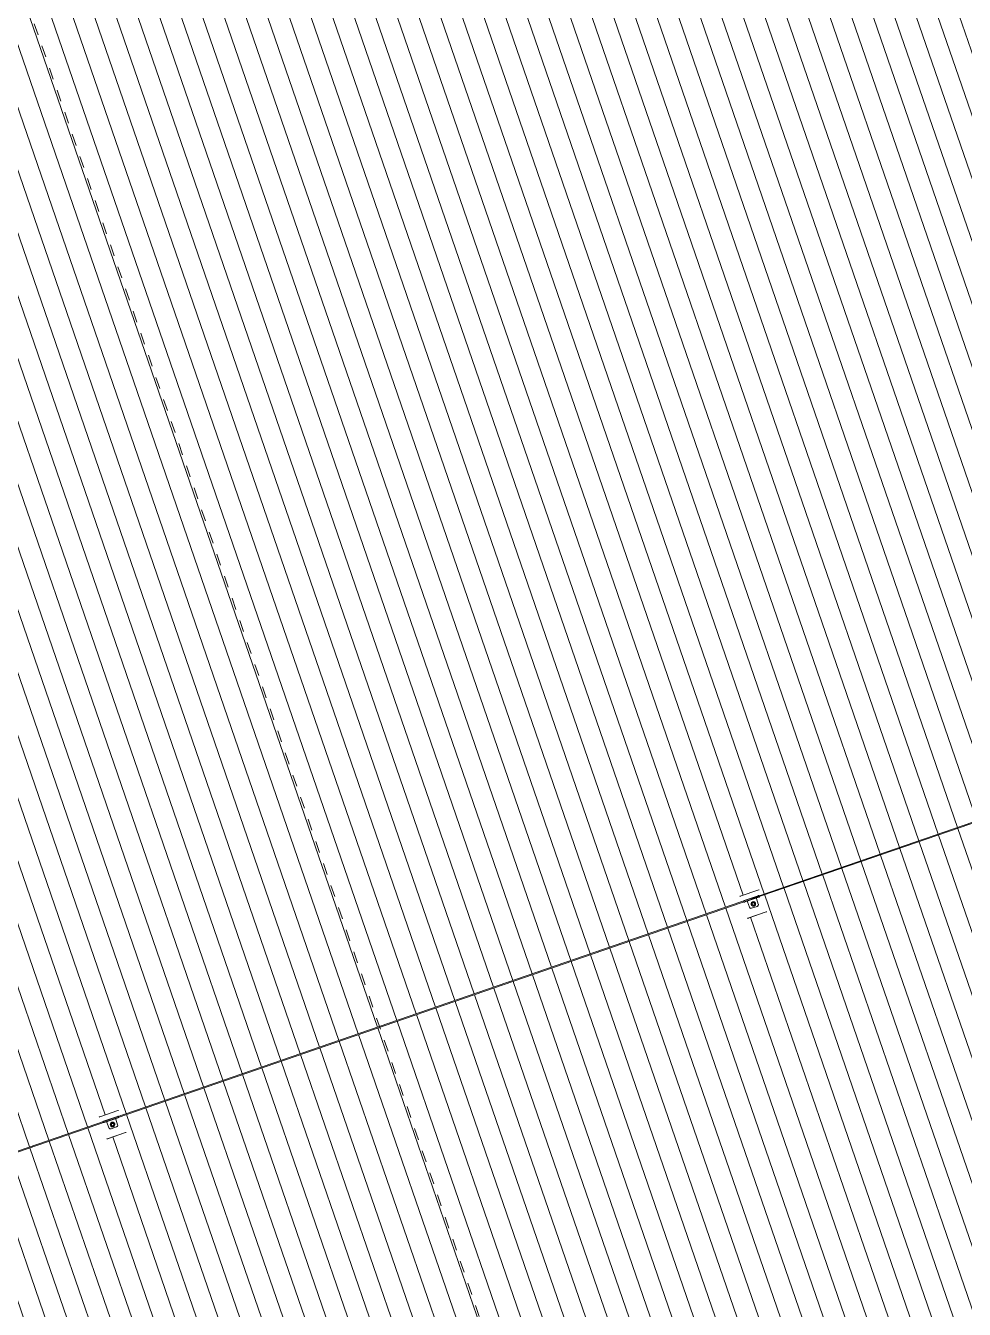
# Model space of a CAD drawing. Header units: metres. Extents: x -2477 to -2336, y 3945 to 4052.
# Drawn here: x -2363.1 to -2355.07, y 4015.82 to 4026.8 of the extents above; entities that cross this region are included whole.
import ezdxf

# ---------------------------------------------------------------- set-up
doc = ezdxf.new("R2010")
doc.units = ezdxf.units.M
doc.linetypes.add('Grid Line', pattern=[0.021, 0.012, -0.003, 0.003, -0.003])
for name, color, linetype, lineweight in [('A-ROOF-PATT', 132, 'Continuous', 5), ('Q-SPCQ', 91, 'Continuous', 5), ('S-GRID', 1, 'Continuous', 5)]:
    doc.layers.add(name, color=color, linetype=linetype, lineweight=lineweight)

# ---------------------------------------------------------------- blocks, each defined once
blk = doc.blocks.new('Static Line_Sayfa_Metal Deck_Pan Mount - Up to 15 _ pitch - Max 2 Users-1845519-ROOF - Part A')
at = {"layer": 'Q-SPCQ'}
for p, q in [((-2351.453, 4021.206), (-2356.891, 4019.335)), ((-2356.889, 4019.328), (-2351.45, 4021.199)), ((-2356.986, 4019.355), (-2356.829, 4019.409)), ((-2356.828, 4019.409), (-2356.824, 4019.409)), ((-2356.89, 4019.336), (-2444.629, 3989.124)), ((-2444.627, 3989.116), (-2356.888, 4019.328)), ((-2356.99, 4019.352), (-2356.987, 4019.354)), ((-2356.954, 4019.316), (-2356.958, 4019.314)), ((-2356.956, 4019.309), (-2356.958, 4019.314)), ((-2356.955, 4019.304), (-2356.956, 4019.309)), ((-2356.955, 4019.304), (-2356.95, 4019.304)), ((-2356.832, 4019.358), (-2356.952, 4019.317)), ((-2356.948, 4019.305), (-2356.828, 4019.346)), ((-2356.926, 4019.313), (-2356.926, 4019.312)), ((-2356.924, 4019.307), (-2356.925, 4019.311)), ((-2356.925, 4019.311), (-2356.925, 4019.311)), ((-2356.908, 4019.26), (-2356.924, 4019.307)), ((-2356.908, 4019.26), (-2356.908, 4019.26)), ((-2356.894, 4019.281), (-2356.894, 4019.281)), ((-2356.889, 4019.251), (-2356.842, 4019.267)), ((-2356.889, 4019.251), (-2356.842, 4019.267)), ((-2356.886, 4019.285), (-2356.886, 4019.284)), ((-2356.885, 4019.286), (-2356.884, 4019.285)), ((-2356.866, 4019.292), (-2356.866, 4019.292)), ((-2356.864, 4019.292), (-2356.864, 4019.292)), ((-2356.856, 4019.294), (-2356.856, 4019.294)), ((-2356.85, 4019.338), (-2356.85, 4019.339)), ((-2356.85, 4019.337), (-2356.85, 4019.337)), ((-2356.85, 4019.337), (-2356.848, 4019.333)), ((-2356.848, 4019.333), (-2356.832, 4019.286)), ((-2356.832, 4019.286), (-2356.832, 4019.286)), ((-2356.826, 4019.359), (-2356.83, 4019.359)), ((-2356.826, 4019.359), (-2356.824, 4019.355)), ((-2356.826, 4019.347), (-2356.822, 4019.349)), ((-2356.824, 4019.355), (-2356.822, 4019.349)), ((-2356.922, 4019.166), (-2356.925, 4019.163)), ((-2356.923, 4019.164), (-2356.92, 4019.166)), ((-2356.764, 4019.22), (-2356.921, 4019.166)), ((-2356.919, 4019.167), (-2356.765, 4019.219)), ((-2356.765, 4019.22), (-2356.761, 4019.22)), ((-2356.759, 4019.22), (-2356.763, 4019.22)), ((-2362.469, 4017.466), (-2362.313, 4017.52)), ((-2362.312, 4017.521), (-2362.308, 4017.521)), ((-2362.473, 4017.464), (-2362.47, 4017.466)), ((-2362.438, 4017.428), (-2362.442, 4017.425)), ((-2362.44, 4017.421), (-2362.442, 4017.425)), ((-2362.438, 4017.416), (-2362.44, 4017.421)), ((-2362.438, 4017.416), (-2362.434, 4017.416)), ((-2362.316, 4017.47), (-2362.436, 4017.429)), ((-2362.431, 4017.417), (-2362.312, 4017.458)), ((-2362.41, 4017.425), (-2362.409, 4017.423)), ((-2362.408, 4017.419), (-2362.409, 4017.423)), ((-2362.409, 4017.423), (-2362.409, 4017.423)), ((-2362.391, 4017.372), (-2362.408, 4017.419)), ((-2362.377, 4017.393), (-2362.377, 4017.393)), ((-2362.37, 4017.396), (-2362.37, 4017.396)), ((-2362.368, 4017.397), (-2362.368, 4017.397)), ((-2362.35, 4017.404), (-2362.35, 4017.404)), ((-2362.348, 4017.403), (-2362.348, 4017.404)), ((-2362.34, 4017.406), (-2362.34, 4017.406)), ((-2362.333, 4017.45), (-2362.334, 4017.451)), ((-2362.333, 4017.449), (-2362.333, 4017.449)), ((-2362.333, 4017.449), (-2362.332, 4017.445)), ((-2362.332, 4017.445), (-2362.316, 4017.398)), ((-2362.316, 4017.398), (-2362.316, 4017.398)), ((-2362.309, 4017.471), (-2362.314, 4017.471)), ((-2362.309, 4017.471), (-2362.308, 4017.467)), ((-2362.309, 4017.459), (-2362.306, 4017.461)), ((-2362.308, 4017.466), (-2362.306, 4017.461)), ((-2362.405, 4017.278), (-2362.408, 4017.275)), ((-2362.406, 4017.276), (-2362.404, 4017.278)), ((-2362.248, 4017.332), (-2362.404, 4017.278)), ((-2362.403, 4017.278), (-2362.249, 4017.331)), ((-2362.391, 4017.372), (-2362.391, 4017.372)), ((-2362.372, 4017.363), (-2362.325, 4017.379)), ((-2362.372, 4017.363), (-2362.325, 4017.379)), ((-2362.248, 4017.332), (-2362.245, 4017.332)), ((-2362.243, 4017.332), (-2362.247, 4017.332))]:
    blk.add_line(p, q, dxfattribs=at)
at = {"layer": 'Q-SPCQ', "flags": 128}
for points in [[(-2356.954, 4019.316), (-2356.954, 4019.316), (-2356.954, 4019.316), (-2356.953, 4019.317), (-2356.953, 4019.317), (-2356.952, 4019.317), (-2356.952, 4019.317)], [(-2356.948, 4019.305), (-2356.948, 4019.305), (-2356.949, 4019.304), (-2356.949, 4019.304), (-2356.949, 4019.304), (-2356.95, 4019.304), (-2356.95, 4019.304)], [(-2356.879, 4019.3), (-2356.88, 4019.299), (-2356.88, 4019.299), (-2356.88, 4019.299), (-2356.881, 4019.299), (-2356.881, 4019.299), (-2356.882, 4019.298), (-2356.882, 4019.298), (-2356.882, 4019.298), (-2356.883, 4019.297), (-2356.883, 4019.297), (-2356.883, 4019.297), (-2356.884, 4019.297), (-2356.884, 4019.296), (-2356.884, 4019.296), (-2356.885, 4019.295), (-2356.885, 4019.295), (-2356.885, 4019.295), (-2356.885, 4019.294), (-2356.886, 4019.294), (-2356.886, 4019.293), (-2356.886, 4019.293), (-2356.886, 4019.293), (-2356.886, 4019.292), (-2356.887, 4019.292), (-2356.887, 4019.291), (-2356.887, 4019.291), (-2356.887, 4019.29), (-2356.887, 4019.29), (-2356.887, 4019.289), (-2356.887, 4019.289), (-2356.887, 4019.288), (-2356.887, 4019.288), (-2356.887, 4019.288), (-2356.887, 4019.287), (-2356.887, 4019.287), (-2356.887, 4019.286), (-2356.887, 4019.286), (-2356.887, 4019.285), (-2356.886, 4019.285), (-2356.886, 4019.285)], [(-2356.879, 4019.298), (-2356.879, 4019.298), (-2356.879, 4019.298), (-2356.88, 4019.297), (-2356.88, 4019.297), (-2356.88, 4019.297), (-2356.881, 4019.297), (-2356.881, 4019.297), (-2356.881, 4019.296), (-2356.882, 4019.296), (-2356.882, 4019.296), (-2356.882, 4019.296), (-2356.882, 4019.295), (-2356.883, 4019.295), (-2356.883, 4019.295), (-2356.883, 4019.295), (-2356.883, 4019.294), (-2356.884, 4019.294), (-2356.884, 4019.294), (-2356.884, 4019.293), (-2356.884, 4019.293), (-2356.884, 4019.293), (-2356.884, 4019.292), (-2356.885, 4019.292), (-2356.885, 4019.291), (-2356.885, 4019.291), (-2356.885, 4019.291), (-2356.885, 4019.29), (-2356.885, 4019.29), (-2356.885, 4019.29), (-2356.885, 4019.289), (-2356.885, 4019.289), (-2356.885, 4019.288), (-2356.885, 4019.288), (-2356.885, 4019.288), (-2356.885, 4019.287), (-2356.885, 4019.287), (-2356.885, 4019.286), (-2356.885, 4019.286), (-2356.885, 4019.286), (-2356.885, 4019.286)], [(-2356.864, 4019.292), (-2356.864, 4019.293), (-2356.864, 4019.293), (-2356.865, 4019.294), (-2356.865, 4019.294), (-2356.865, 4019.294), (-2356.865, 4019.295), (-2356.866, 4019.295), (-2356.866, 4019.296), (-2356.866, 4019.296), (-2356.867, 4019.296), (-2356.867, 4019.297), (-2356.867, 4019.297), (-2356.868, 4019.297), (-2356.868, 4019.298), (-2356.868, 4019.298), (-2356.869, 4019.298), (-2356.869, 4019.298), (-2356.869, 4019.299), (-2356.87, 4019.299), (-2356.87, 4019.299), (-2356.871, 4019.299), (-2356.871, 4019.299), (-2356.872, 4019.3), (-2356.872, 4019.3), (-2356.872, 4019.3), (-2356.873, 4019.3), (-2356.873, 4019.3), (-2356.874, 4019.3), (-2356.874, 4019.3), (-2356.875, 4019.3), (-2356.875, 4019.3), (-2356.876, 4019.3), (-2356.876, 4019.3), (-2356.877, 4019.3), (-2356.877, 4019.3), (-2356.878, 4019.3), (-2356.878, 4019.3), (-2356.879, 4019.3), (-2356.879, 4019.3), (-2356.879, 4019.3)], [(-2356.866, 4019.292), (-2356.866, 4019.292), (-2356.866, 4019.293), (-2356.867, 4019.293), (-2356.867, 4019.293), (-2356.867, 4019.294), (-2356.867, 4019.294), (-2356.867, 4019.294), (-2356.868, 4019.295), (-2356.868, 4019.295), (-2356.868, 4019.295), (-2356.868, 4019.296), (-2356.869, 4019.296), (-2356.869, 4019.296), (-2356.869, 4019.296), (-2356.87, 4019.297), (-2356.87, 4019.297), (-2356.87, 4019.297), (-2356.871, 4019.297), (-2356.871, 4019.297), (-2356.871, 4019.298), (-2356.872, 4019.298), (-2356.872, 4019.298), (-2356.872, 4019.298), (-2356.873, 4019.298), (-2356.873, 4019.298), (-2356.873, 4019.298), (-2356.874, 4019.298), (-2356.874, 4019.298), (-2356.875, 4019.298), (-2356.875, 4019.298), (-2356.875, 4019.298), (-2356.876, 4019.298), (-2356.876, 4019.298), (-2356.877, 4019.298), (-2356.877, 4019.298), (-2356.877, 4019.298), (-2356.878, 4019.298), (-2356.878, 4019.298), (-2356.878, 4019.298), (-2356.879, 4019.298)], [(-2356.832, 4019.358), (-2356.832, 4019.358), (-2356.831, 4019.359), (-2356.831, 4019.359), (-2356.831, 4019.359), (-2356.83, 4019.359), (-2356.83, 4019.359)], [(-2356.826, 4019.347), (-2356.826, 4019.347), (-2356.827, 4019.347), (-2356.827, 4019.346), (-2356.827, 4019.346), (-2356.828, 4019.346), (-2356.828, 4019.346)], [(-2362.438, 4017.428), (-2362.437, 4017.428), (-2362.437, 4017.428), (-2362.437, 4017.428), (-2362.436, 4017.429), (-2362.436, 4017.429), (-2362.436, 4017.429)], [(-2362.431, 4017.417), (-2362.432, 4017.416), (-2362.432, 4017.416), (-2362.433, 4017.416), (-2362.433, 4017.416), (-2362.433, 4017.416), (-2362.434, 4017.416)], [(-2362.363, 4017.411), (-2362.363, 4017.411), (-2362.364, 4017.411), (-2362.364, 4017.411), (-2362.364, 4017.411), (-2362.365, 4017.41), (-2362.365, 4017.41), (-2362.366, 4017.41), (-2362.366, 4017.41), (-2362.366, 4017.409), (-2362.367, 4017.409), (-2362.367, 4017.409), (-2362.367, 4017.408), (-2362.368, 4017.408), (-2362.368, 4017.408), (-2362.368, 4017.407), (-2362.369, 4017.407), (-2362.369, 4017.406), (-2362.369, 4017.406), (-2362.369, 4017.406), (-2362.369, 4017.405), (-2362.37, 4017.405), (-2362.37, 4017.404), (-2362.37, 4017.404), (-2362.37, 4017.403), (-2362.37, 4017.403), (-2362.37, 4017.403), (-2362.37, 4017.402), (-2362.37, 4017.402), (-2362.371, 4017.401), (-2362.371, 4017.401), (-2362.371, 4017.4), (-2362.371, 4017.4), (-2362.371, 4017.399), (-2362.37, 4017.399), (-2362.37, 4017.398), (-2362.37, 4017.398), (-2362.37, 4017.397), (-2362.37, 4017.397), (-2362.37, 4017.397), (-2362.37, 4017.396)], [(-2362.362, 4017.41), (-2362.362, 4017.41), (-2362.363, 4017.409), (-2362.363, 4017.409), (-2362.363, 4017.409), (-2362.364, 4017.409), (-2362.364, 4017.409), (-2362.364, 4017.408), (-2362.365, 4017.408), (-2362.365, 4017.408), (-2362.365, 4017.408), (-2362.366, 4017.408), (-2362.366, 4017.407), (-2362.366, 4017.407), (-2362.366, 4017.407), (-2362.367, 4017.406), (-2362.367, 4017.406), (-2362.367, 4017.406), (-2362.367, 4017.405), (-2362.368, 4017.405), (-2362.368, 4017.405), (-2362.368, 4017.404), (-2362.368, 4017.404), (-2362.368, 4017.404), (-2362.368, 4017.403), (-2362.368, 4017.403), (-2362.368, 4017.402), (-2362.368, 4017.402), (-2362.369, 4017.402), (-2362.369, 4017.401), (-2362.369, 4017.401), (-2362.369, 4017.401), (-2362.369, 4017.4), (-2362.369, 4017.4), (-2362.369, 4017.399), (-2362.368, 4017.399), (-2362.368, 4017.399), (-2362.368, 4017.398), (-2362.368, 4017.398), (-2362.368, 4017.397), (-2362.368, 4017.397)], [(-2362.348, 4017.404), (-2362.348, 4017.405), (-2362.348, 4017.405), (-2362.348, 4017.405), (-2362.348, 4017.406), (-2362.349, 4017.406), (-2362.349, 4017.407), (-2362.349, 4017.407), (-2362.349, 4017.407), (-2362.35, 4017.408), (-2362.35, 4017.408), (-2362.35, 4017.408), (-2362.351, 4017.409), (-2362.351, 4017.409), (-2362.351, 4017.409), (-2362.352, 4017.41), (-2362.352, 4017.41), (-2362.353, 4017.41), (-2362.353, 4017.41), (-2362.353, 4017.411), (-2362.354, 4017.411), (-2362.354, 4017.411), (-2362.355, 4017.411), (-2362.355, 4017.411), (-2362.356, 4017.412), (-2362.356, 4017.412), (-2362.356, 4017.412), (-2362.357, 4017.412), (-2362.357, 4017.412), (-2362.358, 4017.412), (-2362.358, 4017.412), (-2362.359, 4017.412), (-2362.359, 4017.412), (-2362.36, 4017.412), (-2362.36, 4017.412), (-2362.361, 4017.412), (-2362.361, 4017.412), (-2362.362, 4017.412), (-2362.362, 4017.412), (-2362.363, 4017.411), (-2362.363, 4017.411)], [(-2362.35, 4017.404), (-2362.35, 4017.404), (-2362.35, 4017.404), (-2362.35, 4017.405), (-2362.35, 4017.405), (-2362.351, 4017.405), (-2362.351, 4017.406), (-2362.351, 4017.406), (-2362.351, 4017.406), (-2362.351, 4017.407), (-2362.352, 4017.407), (-2362.352, 4017.407), (-2362.352, 4017.408), (-2362.353, 4017.408), (-2362.353, 4017.408), (-2362.353, 4017.408), (-2362.353, 4017.409), (-2362.354, 4017.409), (-2362.354, 4017.409), (-2362.354, 4017.409), (-2362.355, 4017.409), (-2362.355, 4017.409), (-2362.356, 4017.41), (-2362.356, 4017.41), (-2362.356, 4017.41), (-2362.357, 4017.41), (-2362.357, 4017.41), (-2362.357, 4017.41), (-2362.358, 4017.41), (-2362.358, 4017.41), (-2362.359, 4017.41), (-2362.359, 4017.41), (-2362.359, 4017.41), (-2362.36, 4017.41), (-2362.36, 4017.41), (-2362.36, 4017.41), (-2362.361, 4017.41), (-2362.361, 4017.41), (-2362.362, 4017.41), (-2362.362, 4017.41), (-2362.362, 4017.41)], [(-2362.316, 4017.47), (-2362.315, 4017.47), (-2362.315, 4017.47), (-2362.315, 4017.47), (-2362.314, 4017.47), (-2362.314, 4017.471), (-2362.314, 4017.471)], [(-2362.309, 4017.459), (-2362.31, 4017.459), (-2362.31, 4017.458), (-2362.311, 4017.458), (-2362.311, 4017.458), (-2362.311, 4017.458), (-2362.312, 4017.458)]]:
    blk.add_lwpolyline(points, dxfattribs=at)
at = {"layer": 'Q-SPCQ'}
for centre, major_axis, ratio, start_param, end_param in [((-2356.829, 4019.408), (0.000946, 0.000326), 0.087156, 0.252159, 1.570796), ((-2356.986, 4019.354), (0.000946, 0.000326), 0.087156, 1.570796, 2.889433), ((-2356.986, 4019.293), (0.0662, 0.0228), 0.087156, 5.824402, 6.053794), ((-2356.894, 4019.265), (0.0142, 0.0049), 0.996195, 3.141593, 4.712389), ((-2356.894, 4019.265), (0.0142, 0.0049), 0.996195, 3.403392, 4.712389), ((-2356.875, 4019.288), (0.0188, 0.0065), 0.996195, 1.570796, 4.712389), ((-2356.875, 4019.288), (0.0188, 0.0065), 0.996195, 3.141593, 4.712389), ((-2356.875, 4019.288), (0.0111, 0.0038), 0.996195, 1.570796, 4.712389), ((-2356.875, 4019.288), (0.0188, 0.0065), 0.996195, 4.712389, 7.853982), ((-2356.875, 4019.288), (0.0111, 0.0038), 0.996195, 4.712389, 7.853982), ((-2356.875, 4019.288), (0.0188, 0.0065), 0.996195, 4.712389, 6.283185), ((-2356.791, 4019.36), (0.0662, 0.0228), 0.087156, 3.370984, 3.600375), ((-2356.846, 4019.282), (0.0142, 0.0049), 0.996195, 4.712389, 6.283185), ((-2356.846, 4019.281), (0.0142, 0.0049), 0.996195, 4.712389, 6.021386), ((-2356.921, 4019.166), (0.000946, 0.000326), 0.087156, 1.570796, 2.889433), ((-2356.919, 4019.166), (0.000946, 0.000326), 0.087156, 1.570796, 1.790569), ((-2356.919, 4019.166), (0.000946, 0.000326), 0.087156, 2.449888, 2.889433), ((-2356.765, 4019.219), (0.000946, 0.000326), 0.087156, 1.351024, 1.570796), ((-2356.765, 4019.219), (0.000946, 0.000326), 0.087156, 0.252159, 0.691705), ((-2356.764, 4019.22), (0.000946, 0.000326), 0.087156, 0.252159, 1.570796), ((-2362.312, 4017.52), (0.000946, 0.000326), 0.087156, 0.252159, 1.570796), ((-2362.469, 4017.466), (0.000946, 0.000326), 0.087156, 1.570796, 2.889433), ((-2362.469, 4017.405), (0.0662, 0.0228), 0.087156, 5.824402, 6.053794), ((-2362.359, 4017.4), (0.0188, 0.0065), 0.996195, 1.570796, 4.712389), ((-2362.359, 4017.399), (0.0188, 0.0065), 0.996195, 3.141593, 4.712389), ((-2362.359, 4017.4), (0.0111, 0.0038), 0.996195, 1.570796, 4.712389), ((-2362.359, 4017.4), (0.0188, 0.0065), 0.996195, 4.712389, 7.853982), ((-2362.359, 4017.4), (0.0111, 0.0038), 0.996195, 4.712389, 7.853982), ((-2362.359, 4017.399), (0.0188, 0.0065), 0.996195, 4.712389, 6.283185), ((-2362.275, 4017.472), (0.0662, 0.0228), 0.087156, 3.370984, 3.600375), ((-2362.33, 4017.393), (0.0142, 0.0049), 0.996195, 4.712389, 6.283185), ((-2362.33, 4017.393), (0.0142, 0.0049), 0.996195, 4.712389, 6.021386), ((-2362.404, 4017.278), (0.000946, 0.000326), 0.087156, 1.570796, 2.889433), ((-2362.403, 4017.278), (0.000946, 0.000326), 0.087156, 2.449888, 2.889433), ((-2362.403, 4017.278), (0.000946, 0.000326), 0.087156, 1.570796, 1.790569), ((-2362.377, 4017.377), (0.0142, 0.0049), 0.996195, 3.141593, 4.712389), ((-2362.377, 4017.377), (0.0142, 0.0049), 0.996195, 3.403392, 4.712389), ((-2362.249, 4017.331), (0.000946, 0.000326), 0.087156, 1.351024, 1.570796), ((-2362.249, 4017.331), (0.000946, 0.000326), 0.087156, 0.252159, 0.691705), ((-2362.248, 4017.332), (0.000946, 0.000326), 0.087156, 0.252159, 1.570796)]:
    blk.add_ellipse(centre, major_axis=major_axis, ratio=ratio, start_param=start_param, end_param=end_param, dxfattribs=at)

msp = doc.modelspace()

# ---------------------------------------------------------------- hatches: boundary and pattern name
at = {"layer": 'A-ROOF-PATT'}
h = msp.add_hatch(dxfattribs=at)
h.set_pattern_fill('FP_3', color=256, style=0, pattern_type=2)
h.set_pattern_definition([(289, (-11.344, 32.944), (0.165465751, 0.056974427), [])])
h.paths.add_polyline_path([(-2452.821, 3976.7), (-2347.954, 4012.81), (-2353.849, 4029.929), (-2353.842, 4029.932), (-2354.291, 4031.234), (-2459.175, 3995.119), (-2453.039, 3977.33)])
h.paths.add_polyline_path([(-2449.674, 3987.384), (-2449.671, 3987.386), (-2449.671, 3987.385)])
h.paths.add_polyline_path([(-2448.824, 3987.677), (-2448.821, 3987.679), (-2448.822, 3987.678)])
h.paths.add_polyline_path([(-2448.314, 3987.853), (-2448.312, 3987.855), (-2448.312, 3987.854)])
h.paths.add_polyline_path([(-2356.499, 4019.469), (-2356.496, 4019.471), (-2356.496, 4019.47)])
h.paths.add_polyline_path([(-2355.649, 4019.761), (-2355.646, 4019.764), (-2355.646, 4019.763)])
h.paths.add_polyline_path([(-2355.139, 4019.937), (-2355.136, 4019.939), (-2355.136, 4019.938)])
h.paths.add_polyline_path([(-2352.023, 4021.002), (-2352.031, 4021), (-2352.024, 4021.001)])
h.paths.add_polyline_path([(-2353.553, 4020.475), (-2353.561, 4020.474), (-2353.554, 4020.475)])
h.paths.add_polyline_path([(-2445.199, 3988.919), (-2445.207, 3988.918), (-2445.201, 3988.919)])
h.paths.add_polyline_path([(-2446.729, 3988.392), (-2446.737, 3988.39), (-2446.73, 3988.392)])
h.paths.add_polyline_path([(-2450.335, 3987.035), (-2450.384, 3987.183), (-2449.864, 3987.362), (-2449.85, 3987.324), (-2449.703, 3987.375), (-2449.427, 3987.47), (-2449.421, 3987.473), (-2444.712, 3989.097), (-2444.727, 3989.141), (-2444.723, 3989.141), (-2444.723, 3989.144), (-2444.565, 3989.198), (-2444.565, 3989.198), (-2444.561, 3989.198), (-2444.546, 3989.153), (-2439.228, 3990.984), (-2439.243, 3991.029), (-2439.239, 3991.029), (-2439.239, 3991.032), (-2439.082, 3991.086), (-2439.082, 3991.086), (-2439.078, 3991.086), (-2439.062, 3991.041), (-2433.744, 3992.872), (-2433.76, 3992.917), (-2433.756, 3992.918), (-2433.756, 3992.92), (-2433.598, 3992.974), (-2433.598, 3992.974), (-2433.594, 3992.974), (-2433.579, 3992.929), (-2428.261, 3994.76), (-2428.276, 3994.805), (-2428.272, 3994.806), (-2428.272, 3994.808), (-2428.114, 3994.862), (-2428.114, 3994.862), (-2428.11, 3994.862), (-2428.095, 3994.817), (-2422.777, 3996.649), (-2422.793, 3996.694), (-2422.789, 3996.694), (-2422.789, 3996.696), (-2422.631, 3996.75), (-2422.631, 3996.751), (-2422.627, 3996.75), (-2422.611, 3996.705), (-2417.293, 3998.537), (-2417.309, 3998.582), (-2417.305, 3998.582), (-2417.305, 3998.584), (-2417.147, 3998.638), (-2417.147, 3998.639), (-2417.143, 3998.638), (-2417.128, 3998.594), (-2411.81, 4000.425), (-2411.825, 4000.47), (-2411.822, 4000.47), (-2411.821, 4000.473), (-2411.664, 4000.527), (-2411.664, 4000.527), (-2411.66, 4000.527), (-2411.644, 4000.482), (-2406.327, 4002.314), (-2406.342, 4002.358), (-2406.338, 4002.358), (-2406.338, 4002.361), (-2406.18, 4002.415), (-2406.18, 4002.415), (-2406.176, 4002.415), (-2406.161, 4002.37), (-2400.843, 4004.201), (-2400.858, 4004.246), (-2400.854, 4004.247), (-2400.854, 4004.249), (-2400.697, 4004.303), (-2400.697, 4004.303), (-2400.693, 4004.303), (-2400.677, 4004.258), (-2395.359, 4006.089), (-2395.375, 4006.134), (-2395.371, 4006.135), (-2395.371, 4006.137), (-2395.213, 4006.191), (-2395.213, 4006.191), (-2395.209, 4006.191), (-2395.194, 4006.146), (-2389.876, 4007.978), (-2389.891, 4008.023), (-2389.887, 4008.023), (-2389.887, 4008.025), (-2389.729, 4008.079), (-2389.729, 4008.08), (-2389.725, 4008.079), (-2389.71, 4008.035), (-2384.392, 4009.866), (-2384.408, 4009.911), (-2384.404, 4009.911), (-2384.404, 4009.914), (-2384.246, 4009.968), (-2384.246, 4009.968), (-2384.242, 4009.968), (-2384.226, 4009.923), (-2378.908, 4011.754), (-2378.924, 4011.799), (-2378.92, 4011.799), (-2378.92, 4011.802), (-2378.762, 4011.856), (-2378.762, 4011.856), (-2378.758, 4011.856), (-2378.743, 4011.811), (-2373.425, 4013.642), (-2373.44, 4013.687), (-2373.437, 4013.688), (-2373.436, 4013.69), (-2373.279, 4013.744), (-2373.279, 4013.744), (-2373.275, 4013.744), (-2373.259, 4013.699), (-2367.941, 4015.53), (-2367.957, 4015.575), (-2367.953, 4015.576), (-2367.953, 4015.578), (-2367.795, 4015.632), (-2367.795, 4015.632), (-2367.791, 4015.632), (-2367.776, 4015.587), (-2362.458, 4017.419), (-2362.473, 4017.464), (-2362.469, 4017.464), (-2362.469, 4017.466), (-2362.312, 4017.52), (-2362.312, 4017.521), (-2362.308, 4017.52), (-2362.292, 4017.476), (-2356.974, 4019.307), (-2356.99, 4019.352), (-2356.986, 4019.352), (-2356.986, 4019.355), (-2356.828, 4019.409), (-2356.828, 4019.409), (-2356.824, 4019.408), (-2356.807, 4019.364), (-2356.534, 4019.458), (-2356.258, 4019.553), (-2356.212, 4019.569), (-2356.201, 4019.572), (-2355.797, 4019.712), (-2351.668, 4021.133), (-2351.68, 4021.17), (-2351.159, 4021.35), (-2351.109, 4021.202), (-2351.631, 4021.023), (-2351.666, 4021.125), (-2352.236, 4020.928), (-2356.805, 4019.354), (-2356.759, 4019.22), (-2356.764, 4019.223), (-2356.764, 4019.22), (-2356.765, 4019.219), (-2356.922, 4019.166), (-2356.922, 4019.166), (-2356.925, 4019.163), (-2356.972, 4019.299), (-2362.29, 4017.468), (-2362.243, 4017.332), (-2362.247, 4017.334), (-2362.248, 4017.332), (-2362.249, 4017.331), (-2362.405, 4017.278), (-2362.405, 4017.278), (-2362.408, 4017.275), (-2362.455, 4017.411), (-2367.773, 4015.58), (-2367.726, 4015.444), (-2367.731, 4015.446), (-2367.731, 4015.444), (-2367.733, 4015.443), (-2367.889, 4015.39), (-2367.889, 4015.389), (-2367.892, 4015.387), (-2367.939, 4015.523), (-2373.257, 4013.692), (-2373.21, 4013.556), (-2373.215, 4013.558), (-2373.215, 4013.556), (-2373.216, 4013.555), (-2373.372, 4013.502), (-2373.372, 4013.501), (-2373.375, 4013.499), (-2373.422, 4013.635), (-2378.74, 4011.803), (-2378.694, 4011.668), (-2378.698, 4011.67), (-2378.698, 4011.667), (-2378.7, 4011.667), (-2378.856, 4011.613), (-2378.856, 4011.613), (-2378.859, 4011.611), (-2378.906, 4011.746), (-2384.224, 4009.915), (-2384.177, 4009.779), (-2384.182, 4009.782), (-2384.182, 4009.779), (-2384.183, 4009.779), (-2384.34, 4009.725), (-2384.34, 4009.725), (-2384.343, 4009.722), (-2384.389, 4009.858), (-2389.707, 4008.027), (-2389.661, 4007.891), (-2389.665, 4007.893), (-2389.665, 4007.891), (-2389.667, 4007.89), (-2389.823, 4007.837), (-2389.823, 4007.837), (-2389.826, 4007.834), (-2389.873, 4007.97), (-2395.191, 4006.139), (-2395.144, 4006.003), (-2395.149, 4006.005), (-2395.149, 4006.003), (-2395.153, 4006.001), (-2395.307, 4005.949), (-2395.307, 4005.948), (-2395.31, 4005.946), (-2395.357, 4006.082), (-2400.675, 4004.251), (-2400.628, 4004.115), (-2400.632, 4004.117), (-2400.633, 4004.115), (-2400.634, 4004.114), (-2400.79, 4004.061), (-2400.79, 4004.06), (-2400.793, 4004.058), (-2400.84, 4004.194), (-2406.158, 4002.363), (-2406.111, 4002.227), (-2406.116, 4002.229), (-2406.116, 4002.226), (-2406.118, 4002.226), (-2406.274, 4002.172), (-2406.274, 4002.172), (-2406.277, 4002.17), (-2406.324, 4002.306), (-2411.642, 4000.474), (-2411.595, 4000.339), (-2411.6, 4000.341), (-2411.6, 4000.338), (-2411.601, 4000.338), (-2411.757, 4000.284), (-2411.757, 4000.284), (-2411.76, 4000.282), (-2411.807, 4000.417), (-2417.125, 3998.586), (-2417.079, 3998.45), (-2417.083, 3998.452), (-2417.083, 3998.45), (-2417.085, 3998.449), (-2417.241, 3998.396), (-2417.241, 3998.396), (-2417.244, 3998.393), (-2417.291, 3998.529), (-2422.609, 3996.698), (-2422.562, 3996.562), (-2422.567, 3996.564), (-2422.567, 3996.562), (-2422.568, 3996.561), (-2422.725, 3996.508), (-2422.725, 3996.508), (-2422.728, 3996.505), (-2422.774, 3996.641), (-2428.092, 3994.81), (-2428.046, 3994.674), (-2428.05, 3994.676), (-2428.05, 3994.674), (-2428.052, 3994.673), (-2428.208, 3994.62), (-2428.208, 3994.619), (-2428.211, 3994.617), (-2428.258, 3994.753), (-2433.576, 3992.922), (-2433.529, 3992.786), (-2433.534, 3992.788), (-2433.534, 3992.786), (-2433.535, 3992.785), (-2433.692, 3992.732), (-2433.692, 3992.731), (-2433.695, 3992.729), (-2433.742, 3992.865), (-2439.06, 3991.033), (-2439.013, 3990.898), (-2439.017, 3990.9), (-2439.018, 3990.897), (-2439.019, 3990.897), (-2439.175, 3990.843), (-2439.175, 3990.843), (-2439.178, 3990.841), (-2439.225, 3990.976), (-2444.543, 3989.145), (-2444.496, 3989.009), (-2444.501, 3989.012), (-2444.501, 3989.009), (-2444.503, 3989.008), (-2444.659, 3988.955), (-2444.659, 3988.955), (-2444.662, 3988.952), (-2444.71, 3989.089), (-2444.916, 3989.017), (-2444.937, 3989.009), (-2449.848, 3987.316), (-2449.815, 3987.214), (-2450.315, 3987.042)])
h.paths.add_polyline_path([(-2446.355, 3988.522), (-2446.339, 3988.527), (-2446.352, 3988.523)])
h.paths.add_polyline_path([(-2445.229, 3988.91), (-2445.212, 3988.916), (-2445.229, 3988.91)])
h.paths.add_polyline_path([(-2353.179, 4020.605), (-2353.163, 4020.61), (-2353.175, 4020.606)])
h.paths.add_polyline_path([(-2352.053, 4020.992), (-2352.036, 4020.998), (-2352.053, 4020.992)])

# ---------------------------------------------------------------- linework, layer by layer
at = {"layer": 'S-GRID', "linetype": 'Grid Line'}
msp.add_line((-2342.616, 3967.536), (-2369.445, 4045.453), dxfattribs=at)

# ---------------------------------------------------------------- block references
at = {"layer": 'Q-SPCQ'}
msp.add_blockref('Static Line_Sayfa_Metal Deck_Pan Mount - Up to 15 _ pitch - Max 2 Users-1845519-ROOF - Part A', (0, 0), dxfattribs=at)

doc.saveas('drawing.dxf')
